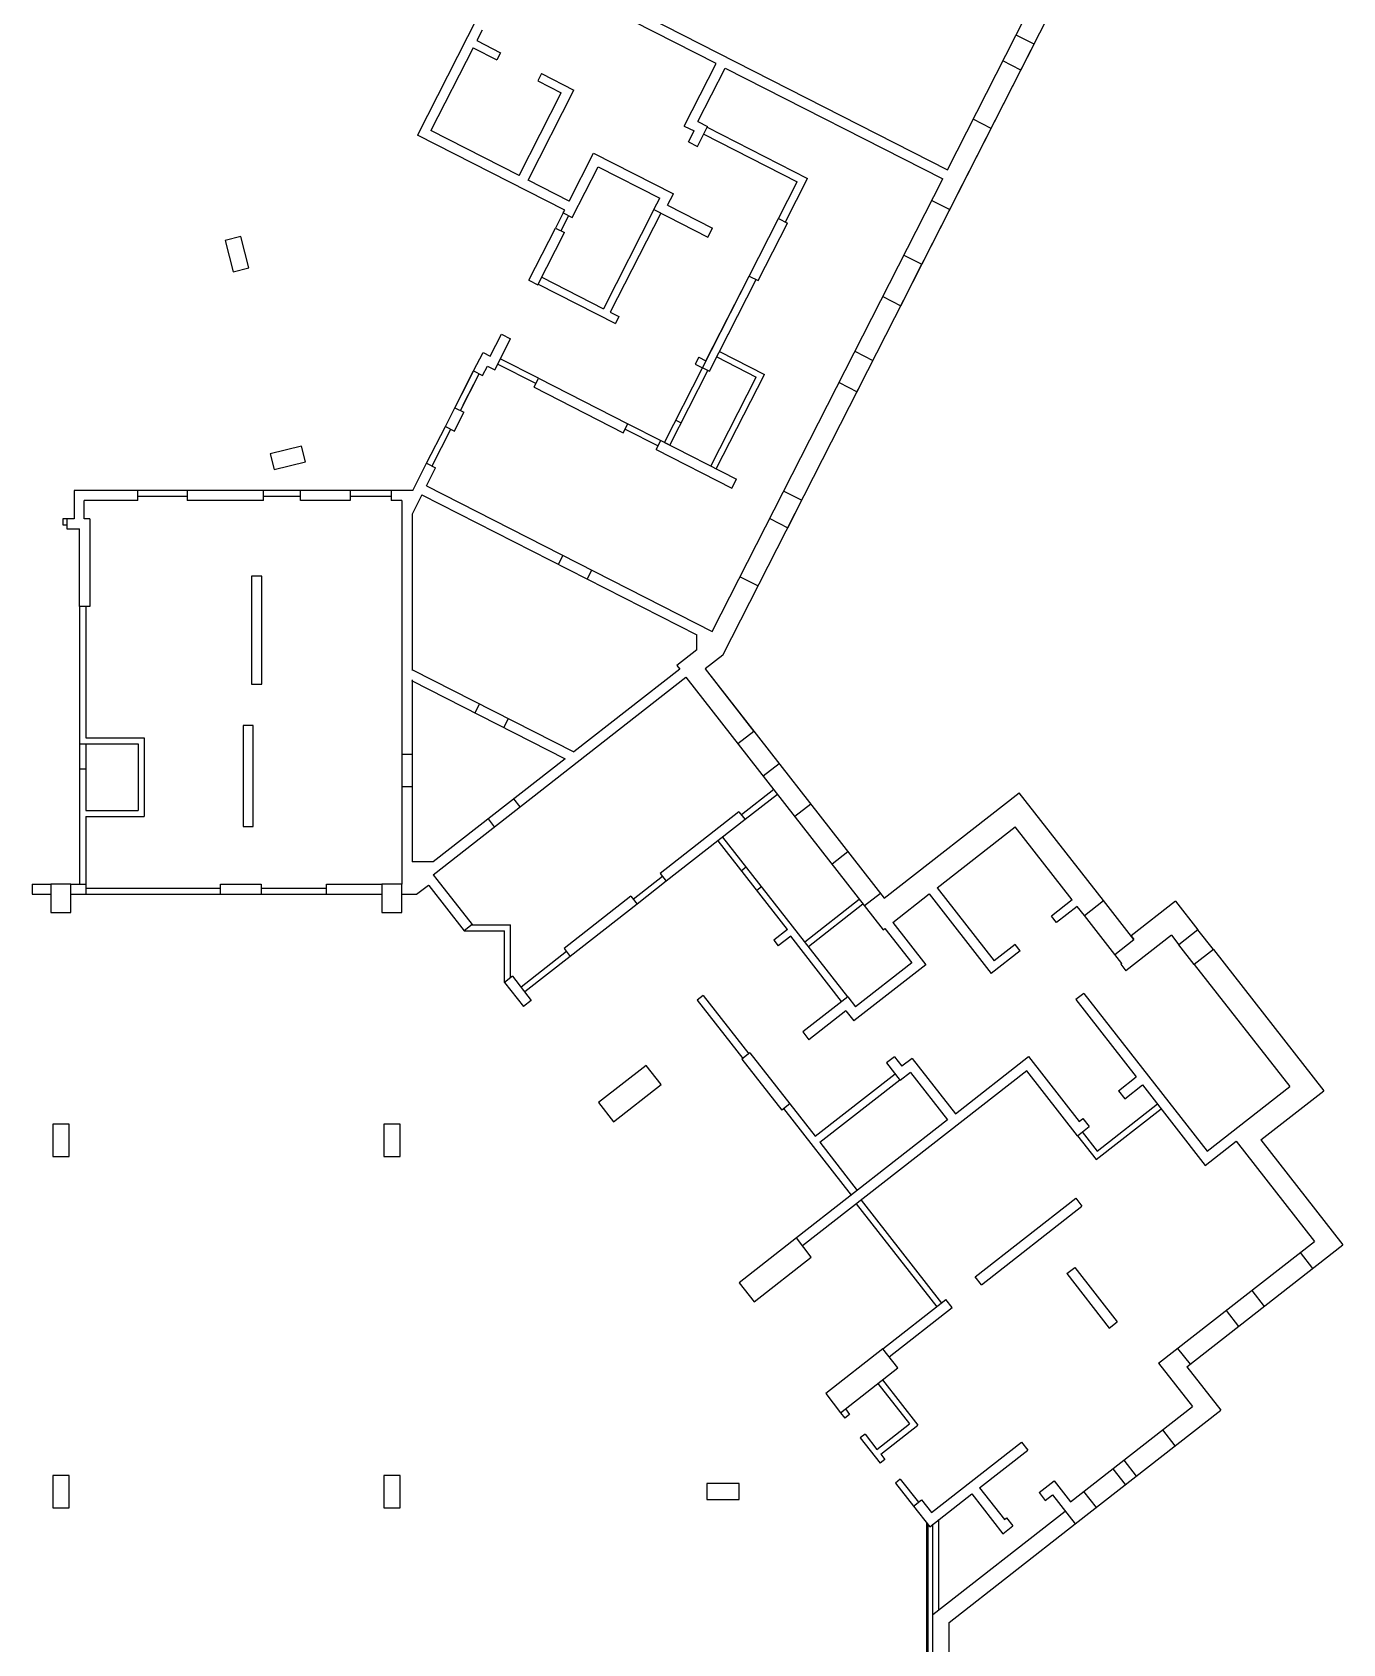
# Model space of a CAD drawing. Header units: metres. Extents: x -681087 to 1033303, y 74272 to 2630761.
# Drawn here: x 291373 to 323839, y 2420008 to 2459925 of the extents above; entities that cross this region are included whole.
import ezdxf

# ---------------------------------------------------------------- set-up
doc = ezdxf.new("R2010")
doc.units = ezdxf.units.M
for name, color, linetype in [('SKELETON_CLEAN', 7, 'Continuous'), ('SKELETON_ISOLATED', 1, 'Continuous'), ('SKELETON_ORIGINAL', 8, 'Continuous')]:
    doc.layers.add(name, color=color, linetype=linetype)

msp = doc.modelspace()

# ---------------------------------------------------------------- linework, layer by layer
at = {"layer": 'SKELETON_CLEAN'}
for p, q in [((313022, 2453409), (317858, 2462899)), ((314043, 2456514), (317185, 2462680)), ((302958, 2461388), (300915, 2457379)), ((308317, 2459152), (306272, 2460194)), ((306608, 2460303), (314043, 2456514)), ((302518, 2459974), (302386, 2459716)), ((302386, 2459716), (302970, 2459418)), ((316191, 2459629), (315746, 2459856)), ((302295, 2459537), (301251, 2457488)), ((302295, 2459537), (302879, 2459240)), ((302970, 2459418), (302879, 2459240)), ((315865, 2458987), (316191, 2459629)), ((303986, 2458901), (303895, 2458722)), ((303986, 2458901), (304792, 2458490)), ((307527, 2457601), (308317, 2459152)), ((307863, 2457711), (308539, 2459038)), ((308539, 2459038), (313930, 2456292)), ((315865, 2458987), (315419, 2459214)), ((303657, 2456262), (304792, 2458490)), ((303895, 2458722), (304478, 2458425)), ((303434, 2456376), (304478, 2458425)), ((307863, 2457711), (308104, 2457588)), ((315129, 2457544), (314684, 2457771)), ((304564, 2455520), (300915, 2457379)), ((303434, 2456376), (301251, 2457488)), ((307527, 2457601), (307767, 2457479)), ((307631, 2457211), (307767, 2457479)), ((307854, 2457098), (308104, 2457588)), ((308008, 2457401), (310325, 2456221)), ((308094, 2457570), (310580, 2456304)), ((314421, 2456154), (315129, 2457544)), ((304677, 2455742), (305281, 2456927)), ((305281, 2456927), (307255, 2455922)), ((307631, 2457211), (307854, 2457098)), ((304750, 2455335), (305390, 2456591)), ((305390, 2456591), (306918, 2455813)), ((304677, 2455742), (303657, 2456262)), ((308219, 2445083), (313930, 2456292)), ((309862, 2455312), (310325, 2456221)), ((310031, 2455225), (310580, 2456304)), ((314103, 2455530), (314421, 2456154)), ((306775, 2455532), (306918, 2455813)), ((307112, 2455641), (307255, 2455922)), ((313658, 2455757), (314103, 2455530)), ((304527, 2455448), (304337, 2455074)), ((304527, 2455448), (304564, 2455520)), ((304527, 2455448), (304750, 2455335)), ((306775, 2455532), (305525, 2453077)), ((306945, 2455446), (305694, 2452991)), ((306775, 2455532), (308112, 2454851)), ((307112, 2455641), (308225, 2455074)), ((309135, 2453886), (309862, 2455312)), ((309862, 2455312), (310084, 2455198)), ((303678, 2453782), (304337, 2455074)), ((303901, 2453669), (304559, 2454961)), ((304337, 2455074), (304559, 2454961)), ((308112, 2454851), (308225, 2455074)), ((309358, 2453773), (310084, 2455198)), ((296544, 2454864), (296155, 2454767)), ((296155, 2454767), (296349, 2453991)), ((296737, 2454088), (296544, 2454864)), ((296349, 2453991), (296737, 2454088)), ((312891, 2453151), (313413, 2454176)), ((312968, 2454403), (313413, 2454176)), ((303678, 2453782), (303901, 2453669)), ((303910, 2453687), (305821, 2452713)), ((303996, 2453856), (305525, 2453077)), ((307969, 2451596), (309135, 2453886)), ((308064, 2451783), (309135, 2453886)), ((308147, 2451528), (309305, 2453800)), ((308397, 2452018), (309305, 2453800)), ((309135, 2453886), (309358, 2453773)), ((312445, 2453378), (312891, 2453151)), ((305694, 2452991), (305908, 2452882)), ((305908, 2452882), (305821, 2452713)), ((302720, 2451902), (302997, 2452446)), ((302830, 2451566), (303220, 2452332)), ((302997, 2452446), (303220, 2452332)), ((302308, 2451534), (302542, 2451993)), ((302542, 2451993), (302720, 2451902)), ((303917, 2451354), (302968, 2451838)), ((307886, 2451874), (307799, 2451705)), ((307799, 2451705), (308147, 2451528)), ((307886, 2451874), (308064, 2451783)), ((308329, 2451884), (309309, 2451385)), ((308397, 2452018), (309510, 2451450)), ((311755, 2452024), (312201, 2451797)), ((311806, 2451021), (312201, 2451797)), ((301933, 2450797), (302308, 2451534)), ((302308, 2451534), (302531, 2451421)), ((302531, 2451421), (302652, 2451657)), ((302652, 2451657), (302830, 2451566)), ((303804, 2451131), (303917, 2451354)), ((303917, 2451354), (306127, 2450228)), ((307036, 2449765), (307969, 2451596)), ((307169, 2449697), (308111, 2451546)), ((308185, 2449180), (309309, 2451385)), ((308319, 2449111), (309510, 2451450)), ((303804, 2451131), (306013, 2450006)), ((311360, 2451248), (311806, 2451021)), ((301607, 2450157), (301845, 2450625)), ((301830, 2450044), (302068, 2450512)), ((301845, 2450625), (302068, 2450512)), ((301144, 2449249), (301607, 2450157)), ((301607, 2450157), (301830, 2450044)), ((306013, 2450006), (306127, 2450228)), ((306127, 2450228), (306947, 2449811)), ((306833, 2449588), (306947, 2449811)), ((306947, 2449811), (308818, 2448857)), ((307036, 2449765), (307169, 2449697)), ((298044, 2449673), (297268, 2449479)), ((297268, 2449479), (297365, 2449091)), ((297365, 2449091), (298141, 2449285)), ((298141, 2449285), (298044, 2449673)), ((306833, 2449588), (308704, 2448634)), ((300799, 2448573), (301144, 2449249)), ((301140, 2448690), (301367, 2449135)), ((301144, 2449249), (301367, 2449135)), ((292413, 2448573), (292413, 2447873)), ((293988, 2448573), (292413, 2448573)), ((293988, 2448323), (293988, 2448573)), ((295208, 2448573), (293988, 2448573)), ((295208, 2448573), (295208, 2448323)), ((297098, 2448573), (295208, 2448573)), ((297098, 2448323), (297098, 2448573)), ((298018, 2448573), (297098, 2448573)), ((298018, 2448323), (298018, 2448573)), ((299248, 2448573), (298018, 2448573)), ((299248, 2448573), (299248, 2448323)), ((300268, 2448573), (299248, 2448573)), ((300799, 2448573), (300268, 2448573)), ((300268, 2448573), (300268, 2448323)), ((301140, 2448690), (308219, 2445083)), ((308704, 2448634), (308818, 2448857)), ((309989, 2448558), (310435, 2448331)), ((292663, 2447873), (292663, 2448323)), ((293988, 2448323), (292663, 2448323)), ((297098, 2448323), (295208, 2448323)), ((299248, 2448323), (298018, 2448323)), ((300533, 2448323), (300268, 2448323)), ((300533, 2448323), (300533, 2438823)), ((301026, 2448467), (300783, 2447989)), ((301026, 2448467), (307837, 2444997)), ((310090, 2447653), (310435, 2448331)), ((292233, 2447873), (292133, 2447873)), ((292133, 2447873), (292133, 2447723)), ((292133, 2447723), (292233, 2447723)), ((292413, 2447873), (292233, 2447873)), ((292233, 2447873), (292233, 2447623)), ((292798, 2447873), (292663, 2447873)), ((292798, 2447873), (292798, 2445703)), ((300783, 2447989), (300783, 2444113)), ((309644, 2447880), (310090, 2447653)), ((292233, 2447623), (292548, 2447623)), ((292548, 2445703), (292548, 2447623)), ((297058, 2446453), (296808, 2446453)), ((296808, 2446453), (296808, 2443773)), ((297058, 2443773), (297058, 2446453)), ((292548, 2445703), (292548, 2438823)), ((292798, 2445703), (292548, 2445703)), ((292698, 2445703), (292698, 2442448)), ((307837, 2444628), (307837, 2444997)), ((307837, 2444628), (307339, 2444240)), ((308482, 2444498), (308041, 2444153)), ((300794, 2444135), (304791, 2442099)), ((307412, 2444146), (304791, 2442099)), ((307339, 2444240), (307412, 2444146)), ((308041, 2444153), (309250, 2442606)), ((308041, 2444153), (312479, 2438473)), ((296808, 2443773), (297058, 2443773)), ((300771, 2443866), (304574, 2441929)), ((300783, 2443888), (300783, 2439373)), ((301305, 2439058), (307566, 2443949)), ((307566, 2443949), (312454, 2437693)), ((296848, 2442753), (296598, 2442753)), ((296598, 2442753), (296598, 2440253)), ((296848, 2440253), (296848, 2442753)), ((309250, 2442606), (308856, 2442299)), ((292548, 2442298), (292698, 2442298)), ((292698, 2442448), (294148, 2442448)), ((292698, 2442298), (293998, 2442298)), ((292698, 2442298), (292698, 2440648)), ((293998, 2442298), (293998, 2440648)), ((294148, 2442448), (294148, 2440498)), ((304574, 2441929), (301302, 2439373)), ((309835, 2441046), (309035, 2440421)), ((312479, 2438473), (315824, 2441087)), ((317911, 2438415), (315824, 2441087)), ((292698, 2440648), (293998, 2440648)), ((292698, 2440498), (294148, 2440498)), ((292698, 2440498), (292698, 2438823)), ((308881, 2440618), (306927, 2439091)), ((308881, 2440618), (309035, 2440421)), ((296598, 2440253), (296848, 2440253)), ((309035, 2440421), (307081, 2438894)), ((313790, 2438736), (315721, 2440245)), ((317137, 2438432), (315721, 2440245)), ((310083, 2437699), (308365, 2439897)), ((310506, 2437401), (308483, 2439990)), ((301302, 2439373), (300783, 2439373)), ((301305, 2439058), (301398, 2438940)), ((301398, 2438940), (302272, 2437821)), ((306927, 2439091), (307081, 2438894)), ((291373, 2438823), (291373, 2438573)), ((291373, 2438823), (291833, 2438823)), ((291373, 2438573), (291833, 2438573)), ((292333, 2438823), (291833, 2438823)), ((291833, 2438823), (291833, 2438123)), ((292333, 2438123), (292333, 2438823)), ((292333, 2438823), (292713, 2438823)), ((292333, 2438573), (292713, 2438573)), ((292713, 2438573), (292713, 2438823)), ((292713, 2438573), (296033, 2438573)), ((296033, 2438573), (296033, 2438823)), ((296033, 2438823), (297043, 2438823)), ((296033, 2438573), (297043, 2438573)), ((297043, 2438823), (297043, 2438573)), ((297043, 2438573), (298663, 2438573)), ((298663, 2438573), (298663, 2438823)), ((298663, 2438823), (300033, 2438823)), ((298663, 2438573), (300033, 2438573)), ((300533, 2438823), (300033, 2438823)), ((300033, 2438823), (300033, 2438123)), ((300533, 2438123), (300533, 2438823)), ((300533, 2438573), (300895, 2438573)), ((300895, 2438573), (301188, 2438802)), ((301188, 2438802), (301201, 2438786)), ((301201, 2438786), (302075, 2437667)), ((306202, 2438524), (304547, 2437232)), ((306202, 2438524), (306356, 2438327)), ((307081, 2438894), (306356, 2438327)), ((312691, 2437877), (313593, 2438582)), ((313593, 2438582), (315132, 2436612)), ((313790, 2438736), (315206, 2436924)), ((291833, 2438123), (292333, 2438123)), ((300033, 2438123), (300533, 2438123)), ((306356, 2438327), (304701, 2437035)), ((310509, 2437397), (311860, 2438453)), ((317137, 2438432), (316621, 2438029)), ((317260, 2438274), (316744, 2437871)), ((317438, 2438046), (317260, 2438274)), ((317438, 2438046), (317911, 2438415)), ((318662, 2437454), (317911, 2438415)), ((319698, 2438403), (318595, 2437541)), ((319698, 2438403), (320252, 2437693)), ((302272, 2437821), (302075, 2437667)), ((302267, 2437818), (303222, 2437818)), ((303222, 2436508), (303222, 2437818)), ((312454, 2437693), (312494, 2437723)), ((312494, 2437723), (313159, 2436872)), ((312691, 2437877), (313510, 2436829)), ((316744, 2437871), (316621, 2438029)), ((318190, 2437085), (317438, 2438046)), ((302075, 2437668), (303072, 2437668)), ((303072, 2436390), (303072, 2437668)), ((310083, 2437699), (309744, 2437434)), ((309744, 2437434), (309855, 2437292)), ((310162, 2437532), (309855, 2437292)), ((311424, 2435917), (310162, 2437532)), ((311574, 2436034), (310506, 2437401)), ((315722, 2437327), (315206, 2436924)), ((315845, 2437169), (315722, 2437327)), ((318190, 2437085), (318662, 2437454)), ((319594, 2437560), (318468, 2436680)), ((318595, 2437541), (318662, 2437454)), ((319594, 2437560), (319779, 2437324)), ((320252, 2437693), (319779, 2437324)), ((320161, 2436835), (319779, 2437324)), ((320634, 2437205), (320252, 2437693)), ((304701, 2437035), (303574, 2436154)), ((304547, 2437232), (304701, 2437035)), ((315845, 2437169), (315132, 2436612)), ((318368, 2436856), (318190, 2437085)), ((320634, 2437205), (320161, 2436835)), ((320634, 2437205), (323367, 2433706)), ((303269, 2436544), (303072, 2436390)), ((303269, 2436544), (303737, 2435945)), ((313510, 2436829), (311725, 2435435)), ((313159, 2436872), (311768, 2435786)), ((318368, 2436856), (318344, 2436838)), ((318344, 2436838), (318468, 2436680)), ((320161, 2436835), (322525, 2433809)), ((303072, 2436390), (303540, 2435791)), ((317422, 2436117), (317225, 2435963)), ((317422, 2436117), (320476, 2432209)), ((303737, 2435945), (303540, 2435791)), ((307995, 2436067), (307845, 2435950)), ((307845, 2435950), (308975, 2434504)), ((307995, 2436067), (309124, 2434621)), ((311574, 2436034), (310459, 2435163)), ((311574, 2436034), (311768, 2435786)), ((317225, 2435963), (318722, 2434048)), ((311531, 2435683), (310613, 2434966)), ((311531, 2435683), (311725, 2435435)), ((310459, 2435163), (310613, 2434966)), ((309152, 2434643), (308955, 2434489)), ((309152, 2434643), (310137, 2433382)), ((312735, 2434549), (312538, 2434395)), ((312735, 2434549), (312919, 2434312)), ((314243, 2433138), (316051, 2434551)), ((316051, 2434551), (317307, 2432943)), ((306582, 2434335), (305400, 2433412)), ((306951, 2433862), (306582, 2434335)), ((308955, 2434489), (309940, 2433228)), ((316008, 2434200), (310457, 2429863)), ((310765, 2432578), (312747, 2434127)), ((312538, 2434395), (312876, 2433961)), ((313128, 2434158), (312876, 2433961)), ((313171, 2434509), (312919, 2434312)), ((313128, 2434158), (314046, 2432984)), ((313171, 2434509), (314243, 2433138)), ((317264, 2432592), (316008, 2434200)), ((305769, 2432939), (306951, 2433862)), ((310882, 2432429), (312864, 2433977)), ((318284, 2433707), (318722, 2434048)), ((318438, 2433510), (318875, 2433851)), ((318875, 2433851), (320433, 2431858)), ((320476, 2432209), (322525, 2433809)), ((305400, 2433412), (305769, 2432939)), ((310137, 2433382), (309940, 2433228)), ((310137, 2433382), (310765, 2432578)), ((317752, 2432212), (319245, 2433379)), ((318284, 2433707), (318438, 2433510)), ((321807, 2432487), (323367, 2433706)), ((314046, 2432984), (310303, 2430060)), ((317307, 2432943), (317402, 2433017)), ((317402, 2433017), (317556, 2432820)), ((317726, 2432001), (319337, 2433260)), ((292284, 2432878), (291884, 2432878)), ((291884, 2432878), (291884, 2432078)), ((292284, 2432078), (292284, 2432878)), ((300484, 2432878), (300084, 2432878)), ((300084, 2432878), (300084, 2432078)), ((300484, 2432078), (300484, 2432878)), ((317264, 2432592), (317556, 2432820)), ((317264, 2432592), (317726, 2432001)), ((317382, 2432685), (317752, 2432212)), ((310882, 2432429), (311812, 2431239)), ((320433, 2431858), (321197, 2432455)), ((321197, 2432455), (323137, 2429973)), ((321807, 2432487), (323839, 2429887)), ((291884, 2432078), (292284, 2432078)), ((300084, 2432078), (300484, 2432078)), ((314733, 2429099), (317224, 2431044)), ((317224, 2431044), (317377, 2430847)), ((314887, 2428902), (317377, 2430847)), ((310303, 2430060), (308884, 2428951)), ((310672, 2429587), (310303, 2430060)), ((319276, 2426956), (323137, 2429973)), ((319977, 2426870), (323839, 2429887)), ((309254, 2428479), (310672, 2429587)), ((317001, 2429177), (317198, 2429331)), ((317198, 2429331), (318251, 2427983)), ((308884, 2428951), (309254, 2428479)), ((314887, 2428902), (314733, 2429099)), ((317001, 2429177), (318054, 2427829)), ((312448, 2427313), (314008, 2428532)), ((314162, 2428335), (314008, 2428532)), ((312602, 2427116), (314162, 2428335)), ((318054, 2427829), (318251, 2427983)), ((312448, 2427313), (311030, 2426205)), ((312818, 2426841), (312448, 2427313)), ((319276, 2426956), (320113, 2425884)), ((311399, 2425732), (312818, 2426841)), ((312439, 2426545), (313314, 2425426)), ((319977, 2426870), (320815, 2425798)), ((311030, 2426205), (311399, 2425732)), ((312321, 2426453), (313103, 2425452)), ((311399, 2425732), (311504, 2425598)), ((311517, 2425825), (311623, 2425690)), ((317095, 2423526), (320113, 2425884)), ((317206, 2422978), (320815, 2425798)), ((311623, 2425690), (311504, 2425598)), ((312299, 2424824), (313103, 2425452)), ((312392, 2424706), (313314, 2425426)), ((312004, 2425202), (311886, 2425109)), ((311886, 2425109), (312379, 2424479)), ((312004, 2425202), (312299, 2424824)), ((313649, 2423258), (315879, 2425001)), ((315879, 2425001), (316033, 2424804)), ((312497, 2424571), (312379, 2424479)), ((312392, 2424706), (312497, 2424571)), ((314843, 2423874), (316033, 2424804)), ((292284, 2424178), (291884, 2424178)), ((291884, 2424178), (291884, 2423378)), ((292284, 2423378), (292284, 2424178)), ((300484, 2424178), (300084, 2424178)), ((300084, 2424178), (300084, 2423378)), ((300484, 2423378), (300484, 2424178)), ((308884, 2423978), (308084, 2423978)), ((308084, 2423978), (308084, 2423578)), ((308884, 2423578), (308884, 2423978)), ((312878, 2424083), (312760, 2423990)), ((312760, 2423990), (313206, 2423419)), ((312878, 2424083), (313325, 2423512)), ((314843, 2423874), (315459, 2423086)), ((316314, 2423754), (316688, 2424046)), ((316314, 2423754), (316468, 2423557)), ((316688, 2424046), (317095, 2423526)), ((291884, 2423378), (292284, 2423378)), ((300084, 2423378), (300484, 2423378)), ((308084, 2423578), (308884, 2423578)), ((313206, 2423420), (313403, 2423574)), ((313206, 2423420), (313606, 2422907)), ((313403, 2423574), (313649, 2423258)), ((313606, 2422907), (314646, 2423720)), ((314646, 2423720), (315416, 2422735)), ((316468, 2423557), (316645, 2423696)), ((316645, 2423696), (317206, 2422978)), ((313684, 2420734), (316960, 2423293)), ((313684, 2420734), (313684, 2422968)), ((314084, 2420539), (317206, 2422978)), ((315459, 2423086), (315510, 2423126)), ((315510, 2423126), (315664, 2422929)), ((315416, 2422735), (315664, 2422929)), ((313684, 2410634), (313684, 2420734)), ((314084, 2410865), (314084, 2420539))]:
    msp.add_line(p, q, dxfattribs=at)
at = {"layer": 'SKELETON_ISOLATED'}
for p, q in [((304661, 2455380), (304470, 2455006)), ((303849, 2451221), (302900, 2451704)), ((302051, 2450698), (302442, 2451466)), ((301278, 2449181), (301741, 2450089)), ((306059, 2450095), (306878, 2449677)), ((307317, 2450318), (307451, 2450250)), ((295208, 2448423), (293988, 2448423)), ((298018, 2448423), (297098, 2448423)), ((300268, 2448423), (299248, 2448423)), ((304408, 2446744), (304521, 2446967)), ((305120, 2446381), (305234, 2446604)), ((308909, 2446437), (309354, 2446210)), ((302342, 2443066), (302456, 2443289)), ((303055, 2442703), (303168, 2442925)), ((300783, 2442038), (300533, 2442038)), ((309878, 2441803), (309484, 2441495)), ((292548, 2441678), (292698, 2441678)), ((300783, 2441238), (300533, 2441238)), ((303457, 2440739), (303303, 2440936)), ((309742, 2441164), (308943, 2440539)), ((310657, 2440806), (310263, 2440498)), ((302826, 2440246), (302672, 2440443)), ((311580, 2439624), (311186, 2439316)), ((306988, 2439012), (306263, 2438446)), ((308941, 2439160), (309059, 2439252)), ((292713, 2438723), (296033, 2438723)), ((297043, 2438723), (298663, 2438723)), ((309323, 2438672), (309441, 2438764)), ((312387, 2438591), (311993, 2438284)), ((310601, 2437279), (311953, 2438335)), ((304609, 2437153), (303482, 2436272)), ((309987, 2433265), (311662, 2431122)), ((311906, 2430995), (313898, 2428446)), ((311788, 2430903), (313780, 2428354)), ((322782, 2429696), (323090, 2429302)), ((321584, 2428760), (321892, 2428366)), ((320946, 2428261), (321254, 2427867)), ((319748, 2427325), (320056, 2426931)), ((319372, 2425306), (319680, 2424912)), ((318411, 2424555), (318719, 2424161)), ((318143, 2424345), (318451, 2423951)), ((317418, 2423779), (317726, 2423385)), ((313549, 2410556), (313549, 2422981)), ((313834, 2420851), (313834, 2423085))]:
    msp.add_line(p, q, dxfattribs=at)
at = {"layer": 'SKELETON_ORIGINAL'}
for p, q in [((308482, 2444498), (317858, 2462899)), ((314043, 2456514), (317185, 2462680)), ((302958, 2461388), (300915, 2457379)), ((308317, 2459152), (306272, 2460194)), ((306608, 2460303), (314043, 2456514)), ((302518, 2459974), (302386, 2459716)), ((302386, 2459716), (302970, 2459418)), ((316191, 2459629), (315746, 2459856)), ((302295, 2459537), (301251, 2457488)), ((302295, 2459537), (302879, 2459240)), ((302970, 2459418), (302879, 2459240)), ((315865, 2458987), (316191, 2459629)), ((303986, 2458901), (303895, 2458722)), ((303986, 2458901), (304792, 2458490)), ((307527, 2457601), (308317, 2459152)), ((307863, 2457711), (308539, 2459038)), ((308539, 2459038), (313930, 2456292)), ((315865, 2458987), (315419, 2459214)), ((303657, 2456262), (304792, 2458490)), ((303895, 2458722), (304478, 2458425)), ((303434, 2456376), (304478, 2458425)), ((307863, 2457711), (308104, 2457588)), ((315129, 2457544), (314684, 2457771)), ((304564, 2455520), (300915, 2457379)), ((303434, 2456376), (301251, 2457488)), ((307527, 2457601), (307767, 2457479)), ((307631, 2457211), (307767, 2457479)), ((307854, 2457098), (308104, 2457588)), ((308008, 2457401), (310325, 2456221)), ((308094, 2457570), (310580, 2456304)), ((314421, 2456154), (315129, 2457544)), ((304677, 2455742), (305281, 2456927)), ((305281, 2456927), (307255, 2455922)), ((307631, 2457211), (307854, 2457098)), ((304750, 2455335), (305390, 2456591)), ((305390, 2456591), (306918, 2455813)), ((304677, 2455742), (303657, 2456262)), ((308219, 2445083), (313930, 2456292)), ((309862, 2455312), (310325, 2456221)), ((310031, 2455225), (310580, 2456304)), ((314103, 2455530), (314421, 2456154)), ((306775, 2455532), (306918, 2455813)), ((307112, 2455641), (307255, 2455922)), ((313658, 2455757), (314103, 2455530)), ((304527, 2455448), (304337, 2455074)), ((304661, 2455380), (304470, 2455006)), ((304527, 2455448), (304564, 2455520)), ((304527, 2455448), (304750, 2455335)), ((306775, 2455532), (305525, 2453077)), ((306945, 2455446), (305694, 2452991)), ((306775, 2455532), (308112, 2454851)), ((307112, 2455641), (308225, 2455074)), ((309135, 2453886), (309862, 2455312)), ((309862, 2455312), (310084, 2455198)), ((303678, 2453782), (304337, 2455074)), ((303901, 2453669), (304559, 2454961)), ((304337, 2455074), (304559, 2454961)), ((308112, 2454851), (308225, 2455074)), ((309358, 2453773), (310084, 2455198)), ((296544, 2454864), (296155, 2454767)), ((296155, 2454767), (296349, 2453991)), ((296737, 2454088), (296544, 2454864)), ((296349, 2453991), (296737, 2454088)), ((312891, 2453151), (313413, 2454176)), ((312968, 2454403), (313413, 2454176)), ((303678, 2453782), (303901, 2453669)), ((303910, 2453687), (305821, 2452713)), ((303996, 2453856), (305525, 2453077)), ((307969, 2451596), (309135, 2453886)), ((308064, 2451783), (309135, 2453886)), ((308147, 2451528), (309305, 2453800)), ((308397, 2452018), (309305, 2453800)), ((309135, 2453886), (309358, 2453773)), ((312445, 2453378), (312891, 2453151)), ((305694, 2452991), (305908, 2452882)), ((305908, 2452882), (305821, 2452713)), ((302720, 2451902), (302997, 2452446)), ((302830, 2451566), (303220, 2452332)), ((302997, 2452446), (303220, 2452332)), ((302308, 2451534), (302542, 2451993)), ((302542, 2451993), (302720, 2451902)), ((303849, 2451221), (302900, 2451704)), ((303917, 2451354), (302968, 2451838)), ((307886, 2451874), (307799, 2451705)), ((307799, 2451705), (308147, 2451528)), ((307886, 2451874), (308064, 2451783)), ((308329, 2451884), (309309, 2451385)), ((308397, 2452018), (309510, 2451450)), ((311755, 2452024), (312201, 2451797)), ((311806, 2451021), (312201, 2451797)), ((301845, 2450625), (302308, 2451534)), ((301979, 2450557), (302442, 2451466)), ((302020, 2450968), (302308, 2451534)), ((302123, 2450839), (302442, 2451466)), ((302308, 2451534), (302531, 2451421)), ((302531, 2451421), (302652, 2451657)), ((302652, 2451657), (302830, 2451566)), ((303804, 2451131), (303917, 2451354)), ((303917, 2451354), (306127, 2450228)), ((307036, 2449765), (307969, 2451596)), ((307169, 2449697), (308111, 2451546)), ((308185, 2449180), (309309, 2451385)), ((308319, 2449111), (309510, 2451450)), ((303804, 2451131), (306013, 2450006)), ((311360, 2451248), (311806, 2451021)), ((301607, 2450157), (301845, 2450625)), ((301830, 2450044), (302068, 2450512)), ((301845, 2450625), (302068, 2450512)), ((301144, 2449249), (301607, 2450157)), ((301278, 2449181), (301741, 2450089)), ((301607, 2450157), (301830, 2450044)), ((306013, 2450006), (306127, 2450228)), ((306059, 2450095), (306878, 2449677)), ((306127, 2450228), (306947, 2449811)), ((307317, 2450318), (307451, 2450250)), ((306833, 2449588), (306947, 2449811)), ((306947, 2449811), (308818, 2448857)), ((307036, 2449765), (307169, 2449697)), ((298044, 2449673), (297268, 2449479)), ((297268, 2449479), (297365, 2449091)), ((297365, 2449091), (298141, 2449285)), ((298141, 2449285), (298044, 2449673)), ((306833, 2449588), (308704, 2448634)), ((300799, 2448573), (301144, 2449249)), ((301140, 2448690), (301367, 2449135)), ((301144, 2449249), (301367, 2449135)), ((292413, 2448573), (292413, 2447873)), ((293988, 2448573), (292413, 2448573)), ((293988, 2448323), (293988, 2448573)), ((295208, 2448573), (293988, 2448573)), ((295208, 2448573), (295208, 2448323)), ((297098, 2448573), (295208, 2448573)), ((297098, 2448323), (297098, 2448573)), ((298018, 2448573), (297098, 2448573)), ((298018, 2448323), (298018, 2448573)), ((299248, 2448573), (298018, 2448573)), ((299248, 2448573), (299248, 2448323)), ((300268, 2448573), (299248, 2448573)), ((300799, 2448573), (300268, 2448573)), ((300268, 2448573), (300268, 2448323)), ((301140, 2448690), (308219, 2445083)), ((308704, 2448634), (308818, 2448857)), ((309989, 2448558), (310435, 2448331)), ((292663, 2447873), (292663, 2448323)), ((293988, 2448323), (292663, 2448323)), ((295208, 2448423), (293988, 2448423)), ((297098, 2448323), (295208, 2448323)), ((298018, 2448423), (297098, 2448423)), ((299248, 2448323), (298018, 2448323)), ((300268, 2448423), (299248, 2448423)), ((300533, 2448323), (300268, 2448323)), ((300533, 2448323), (300533, 2438823)), ((301026, 2448467), (300783, 2447989)), ((301026, 2448467), (307837, 2444997)), ((310090, 2447653), (310435, 2448331)), ((292233, 2447873), (292133, 2447873)), ((292133, 2447873), (292133, 2447723)), ((292133, 2447723), (292233, 2447723)), ((292413, 2447873), (292233, 2447873)), ((292233, 2447873), (292233, 2447623)), ((292798, 2447873), (292663, 2447873)), ((292798, 2447873), (292798, 2445703)), ((300783, 2447989), (300783, 2444113)), ((309644, 2447880), (310090, 2447653)), ((292233, 2447623), (292548, 2447623)), ((292548, 2445703), (292548, 2447623)), ((304408, 2446744), (304521, 2446967)), ((305120, 2446381), (305234, 2446604)), ((297058, 2446453), (296808, 2446453)), ((296808, 2446453), (296808, 2443773)), ((297058, 2443773), (297058, 2446453)), ((308909, 2446437), (309354, 2446210)), ((292548, 2445703), (292548, 2438823)), ((292798, 2445703), (292548, 2445703)), ((292698, 2445703), (292698, 2442448)), ((307837, 2444628), (307837, 2444997)), ((307837, 2444628), (307339, 2444240)), ((308482, 2444498), (308041, 2444153)), ((300794, 2444135), (304791, 2442099)), ((307412, 2444146), (304791, 2442099)), ((307339, 2444240), (307412, 2444146)), ((308041, 2444153), (309250, 2442606)), ((308041, 2444153), (312479, 2438473)), ((296808, 2443773), (297058, 2443773)), ((300771, 2443866), (304574, 2441929)), ((300783, 2443888), (300783, 2439373)), ((301305, 2439058), (307566, 2443949)), ((307566, 2443949), (312454, 2437693)), ((302342, 2443066), (302456, 2443289)), ((303055, 2442703), (303168, 2442925)), ((296848, 2442753), (296598, 2442753)), ((296598, 2442753), (296598, 2440253)), ((296848, 2440253), (296848, 2442753)), ((309250, 2442606), (308856, 2442299)), ((292548, 2442298), (292698, 2442298)), ((292698, 2442448), (294148, 2442448)), ((292698, 2442298), (293998, 2442298)), ((292698, 2442298), (292698, 2440648)), ((293998, 2442298), (293998, 2440648)), ((294148, 2442448), (294148, 2440498)), ((300783, 2442038), (300533, 2442038)), ((304574, 2441929), (301302, 2439373)), ((309878, 2441803), (309484, 2441495)), ((292548, 2441678), (292698, 2441678)), ((300783, 2441238), (300533, 2441238)), ((303457, 2440739), (303303, 2440936)), ((309742, 2441164), (308943, 2440539)), ((309835, 2441046), (309035, 2440421)), ((312479, 2438473), (315824, 2441087)), ((317911, 2438415), (315824, 2441087)), ((292698, 2440648), (293998, 2440648)), ((292698, 2440498), (294148, 2440498)), ((292698, 2440498), (292698, 2438823)), ((308881, 2440618), (306927, 2439091)), ((308881, 2440618), (309035, 2440421)), ((310657, 2440806), (310263, 2440498)), ((296598, 2440253), (296848, 2440253)), ((302826, 2440246), (302672, 2440443)), ((309035, 2440421), (307081, 2438894)), ((313790, 2438736), (315721, 2440245)), ((317137, 2438432), (315721, 2440245)), ((310083, 2437699), (308365, 2439897)), ((310506, 2437401), (308483, 2439990)), ((301302, 2439373), (300783, 2439373)), ((311580, 2439624), (311186, 2439316)), ((301305, 2439058), (301398, 2438940)), ((301398, 2438940), (302272, 2437821)), ((306988, 2439012), (306263, 2438446)), ((306927, 2439091), (307081, 2438894)), ((308941, 2439160), (309059, 2439252)), ((291373, 2438823), (291373, 2438573)), ((291373, 2438823), (291833, 2438823)), ((291373, 2438573), (291833, 2438573)), ((292333, 2438823), (291833, 2438823)), ((291833, 2438823), (291833, 2438123)), ((292333, 2438123), (292333, 2438823)), ((292333, 2438823), (292713, 2438823)), ((292333, 2438573), (292713, 2438573)), ((292713, 2438573), (292713, 2438823)), ((292713, 2438723), (296033, 2438723)), ((292713, 2438573), (296033, 2438573)), ((296033, 2438573), (296033, 2438823)), ((296033, 2438823), (297043, 2438823)), ((296033, 2438573), (297043, 2438573)), ((297043, 2438823), (297043, 2438573)), ((297043, 2438723), (298663, 2438723)), ((297043, 2438573), (298663, 2438573)), ((298663, 2438573), (298663, 2438823)), ((298663, 2438823), (300033, 2438823)), ((298663, 2438573), (300033, 2438573)), ((300533, 2438823), (300033, 2438823)), ((300033, 2438823), (300033, 2438123)), ((300533, 2438123), (300533, 2438823)), ((300533, 2438573), (300895, 2438573)), ((300895, 2438573), (301188, 2438802)), ((301188, 2438802), (301201, 2438786)), ((301201, 2438786), (302075, 2437667)), ((306202, 2438524), (304547, 2437232)), ((306202, 2438524), (306356, 2438327)), ((307081, 2438894), (306356, 2438327)), ((309323, 2438672), (309441, 2438764)), ((312387, 2438591), (311993, 2438284)), ((312691, 2437877), (313593, 2438582)), ((313593, 2438582), (315132, 2436612)), ((313790, 2438736), (315206, 2436924)), ((291833, 2438123), (292333, 2438123)), ((300033, 2438123), (300533, 2438123)), ((306356, 2438327), (304701, 2437035)), ((310509, 2437397), (311860, 2438453)), ((310601, 2437279), (311953, 2438335)), ((317137, 2438432), (316621, 2438029)), ((317260, 2438274), (316744, 2437871)), ((317438, 2438046), (317260, 2438274)), ((317438, 2438046), (317911, 2438415)), ((318662, 2437454), (317911, 2438415)), ((319698, 2438403), (318595, 2437541)), ((319698, 2438403), (320252, 2437693)), ((302272, 2437821), (302075, 2437667)), ((302267, 2437818), (303222, 2437818)), ((303222, 2436508), (303222, 2437818)), ((312454, 2437693), (312494, 2437723)), ((312494, 2437723), (313159, 2436872)), ((312691, 2437877), (313510, 2436829)), ((316744, 2437871), (316621, 2438029)), ((318190, 2437085), (317438, 2438046)), ((302075, 2437668), (303072, 2437668)), ((303072, 2436390), (303072, 2437668)), ((310083, 2437699), (309744, 2437434)), ((309744, 2437434), (309855, 2437292)), ((310162, 2437532), (309855, 2437292)), ((311424, 2435917), (310162, 2437532)), ((311574, 2436034), (310506, 2437401)), ((315722, 2437327), (315206, 2436924)), ((315845, 2437169), (315722, 2437327)), ((318190, 2437085), (318662, 2437454)), ((319594, 2437560), (318468, 2436680)), ((318595, 2437541), (318662, 2437454)), ((319594, 2437560), (319779, 2437324)), ((320252, 2437693), (319779, 2437324)), ((320161, 2436835), (319779, 2437324)), ((320634, 2437205), (320252, 2437693)), ((304609, 2437153), (303482, 2436272)), ((304701, 2437035), (303574, 2436154)), ((304547, 2437232), (304701, 2437035)), ((315845, 2437169), (315132, 2436612)), ((318368, 2436856), (318190, 2437085)), ((320634, 2437205), (320161, 2436835)), ((320634, 2437205), (323367, 2433706)), ((303269, 2436544), (303072, 2436390)), ((303269, 2436544), (303737, 2435945)), ((313510, 2436829), (311725, 2435435)), ((313159, 2436872), (311768, 2435786)), ((318368, 2436856), (318344, 2436838)), ((318344, 2436838), (318468, 2436680)), ((320161, 2436835), (322525, 2433809)), ((303072, 2436390), (303540, 2435791)), ((317422, 2436117), (317225, 2435963)), ((317422, 2436117), (320476, 2432209)), ((303737, 2435945), (303540, 2435791)), ((307995, 2436067), (307845, 2435950)), ((307845, 2435950), (308975, 2434504)), ((307995, 2436067), (309124, 2434621)), ((311574, 2436034), (310459, 2435163)), ((311574, 2436034), (311768, 2435786)), ((317225, 2435963), (318722, 2434048)), ((311531, 2435683), (310613, 2434966)), ((311531, 2435683), (311725, 2435435)), ((310459, 2435163), (310613, 2434966)), ((309152, 2434643), (308955, 2434489)), ((309152, 2434643), (310137, 2433382)), ((312735, 2434549), (312538, 2434395)), ((312735, 2434549), (312919, 2434312)), ((314243, 2433138), (316051, 2434551)), ((316051, 2434551), (317307, 2432943)), ((306582, 2434335), (305400, 2433412)), ((306582, 2434335), (305400, 2433412)), ((306951, 2433862), (306582, 2434335)), ((306951, 2433862), (306582, 2434335)), ((308955, 2434489), (309940, 2433228)), ((316008, 2434200), (310457, 2429863)), ((310765, 2432578), (312747, 2434127)), ((312538, 2434395), (312876, 2433961)), ((313128, 2434158), (312876, 2433961)), ((313171, 2434509), (312919, 2434312)), ((313128, 2434158), (314046, 2432984)), ((313171, 2434509), (314243, 2433138)), ((317264, 2432592), (316008, 2434200)), ((305769, 2432939), (306951, 2433862)), ((305769, 2432939), (306951, 2433862)), ((310882, 2432429), (312864, 2433977)), ((318284, 2433707), (318722, 2434048)), ((318438, 2433510), (318875, 2433851)), ((318875, 2433851), (320433, 2431858)), ((320476, 2432209), (322525, 2433809)), ((305400, 2433412), (305769, 2432939)), ((305400, 2433412), (305769, 2432939)), ((310137, 2433382), (309940, 2433228)), ((310137, 2433382), (310765, 2432578)), ((317752, 2432212), (319245, 2433379)), ((318284, 2433707), (318438, 2433510)), ((321807, 2432487), (323367, 2433706)), ((309987, 2433265), (311662, 2431122)), ((314046, 2432984), (310303, 2430060)), ((317307, 2432943), (317402, 2433017)), ((317402, 2433017), (317556, 2432820)), ((317726, 2432001), (319337, 2433260)), ((292284, 2432878), (291884, 2432878)), ((291884, 2432878), (291884, 2432078)), ((292284, 2432078), (292284, 2432878)), ((300484, 2432878), (300084, 2432878)), ((300084, 2432878), (300084, 2432078)), ((300484, 2432078), (300484, 2432878)), ((317264, 2432592), (317556, 2432820)), ((317264, 2432592), (317726, 2432001)), ((317382, 2432685), (317752, 2432212)), ((310882, 2432429), (311812, 2431239)), ((320433, 2431858), (321197, 2432455)), ((321197, 2432455), (323137, 2429973)), ((321807, 2432487), (323839, 2429887)), ((291884, 2432078), (292284, 2432078)), ((300084, 2432078), (300484, 2432078)), ((311906, 2430995), (313898, 2428446)), ((314733, 2429099), (317224, 2431044)), ((317224, 2431044), (317377, 2430847)), ((311788, 2430903), (313780, 2428354)), ((314887, 2428902), (317377, 2430847)), ((310303, 2430060), (308884, 2428951)), ((310303, 2430060), (308884, 2428951)), ((310672, 2429587), (310303, 2430060)), ((310672, 2429587), (310303, 2430060)), ((319276, 2426956), (323137, 2429973)), ((319977, 2426870), (323839, 2429887)), ((309254, 2428479), (310672, 2429587)), ((309254, 2428479), (310672, 2429587)), ((317001, 2429177), (317198, 2429331)), ((317198, 2429331), (318251, 2427983)), ((322782, 2429696), (323090, 2429302)), ((308884, 2428951), (309254, 2428479)), ((308884, 2428951), (309254, 2428479)), ((314887, 2428902), (314733, 2429099)), ((317001, 2429177), (318054, 2427829)), ((312448, 2427313), (314008, 2428532)), ((314162, 2428335), (314008, 2428532)), ((321584, 2428760), (321892, 2428366)), ((312602, 2427116), (314162, 2428335)), ((320946, 2428261), (321254, 2427867)), ((318054, 2427829), (318251, 2427983)), ((319748, 2427325), (320056, 2426931)), ((312448, 2427313), (311030, 2426205)), ((312448, 2427313), (311030, 2426205)), ((312818, 2426841), (312448, 2427313)), ((312818, 2426841), (312448, 2427313)), ((319276, 2426956), (320113, 2425884)), ((311399, 2425732), (312818, 2426841)), ((311399, 2425732), (312818, 2426841)), ((312439, 2426545), (313314, 2425426)), ((319977, 2426870), (320815, 2425798)), ((311030, 2426205), (311399, 2425732)), ((311030, 2426205), (311399, 2425732)), ((312321, 2426453), (313103, 2425452)), ((311399, 2425732), (311504, 2425598)), ((311517, 2425825), (311623, 2425690)), ((317095, 2423526), (320113, 2425884)), ((317206, 2422978), (320815, 2425798)), ((311623, 2425690), (311504, 2425598)), ((312299, 2424824), (313103, 2425452)), ((312392, 2424706), (313314, 2425426)), ((312004, 2425202), (311886, 2425109)), ((311886, 2425109), (312379, 2424479)), ((312004, 2425202), (312299, 2424824)), ((313649, 2423258), (315879, 2425001)), ((315879, 2425001), (316033, 2424804)), ((319372, 2425306), (319680, 2424912)), ((312497, 2424571), (312379, 2424479)), ((312392, 2424706), (312497, 2424571)), ((314843, 2423874), (316033, 2424804)), ((318411, 2424555), (318719, 2424161)), ((292284, 2424178), (291884, 2424178)), ((291884, 2424178), (291884, 2423378)), ((292284, 2423378), (292284, 2424178)), ((300484, 2424178), (300084, 2424178)), ((300084, 2424178), (300084, 2423378)), ((300484, 2423378), (300484, 2424178)), ((318143, 2424345), (318451, 2423951)), ((308884, 2423978), (308084, 2423978)), ((308084, 2423978), (308084, 2423578)), ((308884, 2423578), (308884, 2423978)), ((312878, 2424083), (312760, 2423990)), ((312760, 2423990), (313206, 2423419)), ((312878, 2424083), (313325, 2423512)), ((314843, 2423874), (315459, 2423086)), ((316314, 2423754), (316688, 2424046)), ((316314, 2423754), (316468, 2423557)), ((316688, 2424046), (317095, 2423526)), ((317418, 2423779), (317726, 2423385)), ((291884, 2423378), (292284, 2423378)), ((300084, 2423378), (300484, 2423378)), ((308084, 2423578), (308884, 2423578)), ((313206, 2423420), (313403, 2423574)), ((313206, 2423420), (313606, 2422907)), ((313403, 2423574), (313649, 2423258)), ((313606, 2422907), (314646, 2423720)), ((314646, 2423720), (315416, 2422735)), ((316468, 2423557), (316645, 2423696)), ((316645, 2423696), (317206, 2422978)), ((313534, 2410547), (313534, 2423000)), ((313564, 2410564), (313564, 2422962)), ((313684, 2420734), (316960, 2423293)), ((313684, 2420734), (313684, 2422968)), ((313834, 2420851), (313834, 2423085)), ((314084, 2420539), (317206, 2422978)), ((315459, 2423086), (315510, 2423126)), ((315510, 2423126), (315664, 2422929)), ((315416, 2422735), (315664, 2422929)), ((313684, 2410634), (313684, 2420734)), ((314084, 2410865), (314084, 2420539))]:
    msp.add_line(p, q, dxfattribs=at)

doc.saveas('drawing.dxf')
